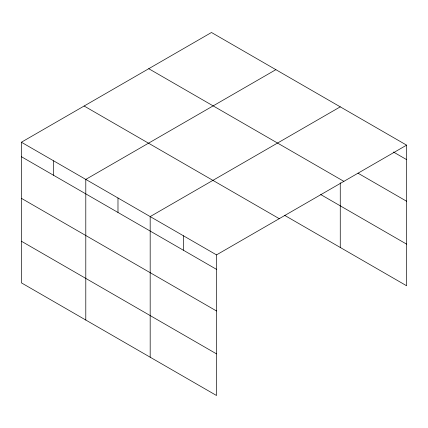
<?xml version="1.0" encoding="UTF-8"?>
<svg xmlns="http://www.w3.org/2000/svg" width="428" height="428" viewBox="0 0 428 428"><rect width="100%" height="100%" fill="white"/><g stroke="black" fill="none" stroke-linecap="round" stroke-linejoin="round"><path stroke-width="0.64" d="M21.4 142.23L216.52 254.885L216.52 395.509L21.4 282.855L21.4 142.23L211.48 32.491L406.6 145.146L406.6 285.77L284.492 215.268M275.867 69.668L85.793 179.407L85.793 320.032M340.26 106.845L150.18 216.584L150.18 357.209M216.52 254.885L406.6 145.146M393.444 152.02L406.6 159.612M357.99 173.179L406.6 201.246M148.751 68.705L343.877 181.36M320.711 194.547L406.6 244.137M84.123 106.016L279.249 218.671M21.4 156.702L216.52 269.356M21.4 198.33L216.52 310.985M21.4 241.226L216.52 353.876M340.26 182.74L340.26 247.464M183.35 235.732L183.35 250.203M117.984 197.993L117.984 212.465M53.596 160.821L53.596 175.287"/></g></svg>
